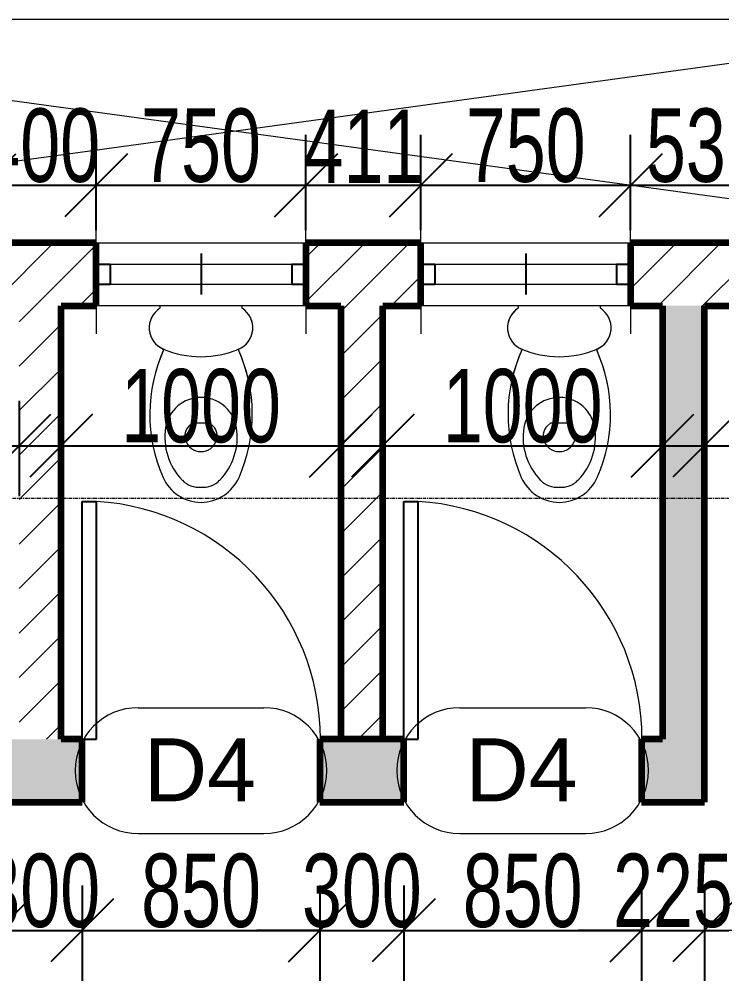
# Model space of a CAD drawing. Header units: millimetres. Extents: x -35190 to 411743, y -233114 to 23872.
# Drawn here: x 158459 to 160971, y 1435 to 4874 of the extents above; entities that cross this region are included whole.
import ezdxf

# ---------------------------------------------------------------- set-up
doc = ezdxf.new("R2010")
doc.units = ezdxf.units.MM
doc.linetypes.add('Grid Line', pattern=[22.225, 12.7, -3.175, 3.175, -3.175])
for name, color, linetype, lineweight in [('A-ANNO-DIMS', 211, 'Continuous', 9), ('A-DETL-THIN', 151, 'Continuous', 18), ('A-DOOR', 31, 'Continuous', 18), ('A-DOOR-IDEN', 31, 'Continuous', 9), ('A-GLAZ', 151, 'Continuous', 18), ('A-WALL', 113, 'Continuous', 18), ('A-WALL-PATT', 111, 'Continuous', 18), ('P-SANR-FIXT', 6, 'Continuous', 18), ('S-GRID', 1, 'Continuous', 9)]:
    doc.layers.add(name, color=color, linetype=linetype, lineweight=lineweight)
doc.styles.add('Arial_8', font='arial.ttf', dxfattribs={"width": 0.7, "height": 262.5})
doc.styles.add('Arial_9', font='arial.ttf', dxfattribs={"height": 180})
doc.dimstyles.new('small_3_5mm', dxfattribs={"dimscale": 304.8, "dimtxt": 267.818092, "dimasz": 0.738189, "dimexe": 0.590551, "dimexo": 0.0625, "dimgap": 0.024606, "dimtad": 1, "dimdec": 0, "dimzin": 0, "dimdsep": 46, "dimtxsty": 'Arial_8', "dimblk1": 'OBLIQUE', "dimblk2": 'OBLIQUE', "dimsah": 1, "dimcen": 0.09, "dimdle": 0.590551, "dimazin": 0, "dimtfac": 1, "dimtdec": 4, "dimtix": 1, "dimtmove": 0, "dimatfit": 3, "dimfxl": 0.590551, "dimfxlon": 1, "dimtvp": 1, "dimtolj": 1, "dimtzin": 0, "dimarcsym": 2})
pattern_1 = [(45, (140110.45, -3260.38), (-79.5495, 79.5495), [])]

# ---------------------------------------------------------------- blocks, each defined once
blk = doc.blocks.new('M_Single-Flush - 850 x 2100mm-428754-FIRST FLOOR')
at = {"layer": 'A-DOOR', "lineweight": 25}
for p, q in [((374, -112.5), (374, -962.7)), ((425, -112.5), (374, -112.5)), ((425, -112.5), (425, -962.7)), ((425, -962.7), (374, -962.7))]:
    blk.add_line(p, q, dxfattribs=at)
at = {"layer": 'A-DOOR'}
blk.add_arc((425, -112.5), 851.7, 180, 266.567, dxfattribs=at)
blk = doc.blocks.new('Sliding - 2L - SL750 X 900-440830-FIRST FLOOR')
at = {"layer": 'A-GLAZ'}
for p, q in [((-48.8, 112.5), (-48.8, 212.5)), ((701.2, 112.5), (701.2, 212.5)), ((651.2, 35), (1.2, 35)), ((1.2, -35), (651.2, -35)), ((-48.8, -112.5), (-48.8, -192.5)), ((701.2, -112.5), (701.2, -212.5))]:
    blk.add_line(p, q, dxfattribs=at)
at = {"layer": 'A-GLAZ', "lineweight": 25}
for p, q in [((326.2, -75), (326.2, 72.5)), ((1.2, 35), (-48.8, 35)), ((1.2, -35), (1.2, 35)), ((701.2, 35), (651.2, 35)), ((651.2, -35), (651.2, 35)), ((-48.8, -35), (1.2, -35)), ((651.2, -35), (701.2, -35))]:
    blk.add_line(p, q, dxfattribs=at)
blk = doc.blocks.new('M_Single-Flush - 850 x 2100mm-V27-FIRST FLOOR')
at = {"layer": 'A-DOOR', "color": 10, "lineweight": 25}
for p, q in [((374, -112.5), (374, -962.7)), ((425, -112.5), (374, -112.5)), ((425, -112.5), (425, -962.7)), ((425, -962.7), (374, -962.7))]:
    blk.add_line(p, q, dxfattribs=at)
at = {"layer": 'A-DOOR'}
blk.add_arc((425, -112.5), 851.7, 180, 266.567, dxfattribs=at)
blk = doc.blocks.new('WC Dis w Cistern _7_ - 540 x 360mm-515151-FIRST FLOOR')
at = {"layer": 'P-SANR-FIXT'}
for p, q in [((-146.9, 0), (-146.9, -8.9)), ((-146.9, 0), (-146.9, -8.9)), ((146.9, -8.9), (146.9, 0)), ((146.9, -8.9), (146.9, 0)), ((-43.1, -430.6), (-30.8, -418.2)), ((-30.8, -418.2), (30.8, -418.2)), ((30.8, -418.2), (43.1, -430.6))]:
    blk.add_line(p, q, dxfattribs=at)
for centre, radius, start, end in [((-102.8, -78.7), 82.5, 122.2745, 248.8192), ((-102.8, -78.7), 82.5, 122.2745, 246.8782), ((102.8, -78.7), 82.5, 291.1808, 57.7255), ((102.8, -78.7), 82.5, 293.1218, 57.7255), ((375, -388.2), 558.4, 155.3545, 203.7969), ((375, -388.2), 558.4, 155.3903, 203.7969), ((0, 162.1), 344.3, 246.8782, 293.1218), ((-375, -388.2), 558.4, 336.2031, 24.6455), ((-375, -388.2), 558.4, 336.2031, 24.6097), ((0, -455.9), 128.2, 89.9985, 170.9061), ((0, -455.9), 128.2, 42.4453, 90.0015), ((0, -455.9), 128.2, 9.0939, 42.4453), ((90.5, -470.4), 219.9, 170.9061, 224.3974), ((-7.8, -465.9), 50, 135, 197.1865), ((7.8, -465.9), 50, 342.8171, 45), ((-90.5, -470.4), 219.9, 315.6026, 9.0939), ((0, -463.5), 58.1, 197.1865, 342.8171), ((1.4, -553), 150, 203.7969, 269.4689), ((1.4, -553), 150, 203.7969, 269.4689), ((-1.4, -553), 150, 270.5311, 336.2031), ((-1.4, -553), 150, 270.5311, 336.2031), ((-8.3, -567.1), 81.6, 224.3974, 275.8355), ((8.3, -567.1), 81.6, 264.1645, 315.6026)]:
    blk.add_arc(centre, radius, start, end, dxfattribs=at)
blk = doc.blocks.new('_Oblique')
at = {"color": 0, "linetype": 'ByBlock', "lineweight": -2}
blk.add_line((-0.5, -0.5), (0.5, 0.5), dxfattribs=at)
blk = doc.blocks.new('*D3848')
at = {"layer": 'A-ANNO-DIMS', "color": 0, "lineweight": -2, "transparency": 16777216}
for p, q in [((157534.4, 1776.1), (157534.4, 1435.2)), ((158384.4, 1776.1), (158384.4, 1435.2)), ((157354.4, 1615.2), (158564.4, 1615.2))]:
    blk.add_line(p, q, dxfattribs=at)
at = {"layer": 'Defpoints', "color": 0, "transparency": 16777216}
for p in [(157534.4, 1795.2), (158384.4, 1795.2), (158384.4, 1615.2)]:
    blk.add_point(p, dxfattribs=at)
at = {"layer": 'A-ANNO-DIMS', "color": 0, "lineweight": -2, "transparency": 16777216, "xscale": 224.9999999999999, "yscale": 224.9999999999999, "zscale": 224.9999999999999, "rotation": 180}
blk.add_blockref('_Oblique', (157534.4, 1615.2), dxfattribs=at)
at = {"layer": 'A-ANNO-DIMS', "color": 0, "lineweight": -2, "transparency": 16777216, "xscale": 224.9999999999999, "yscale": 224.9999999999999, "zscale": 224.9999999999999}
blk.add_blockref('_Oblique', (158384.4, 1615.2), dxfattribs=at)
at = {"layer": 'A-ANNO-DIMS', "color": 0, "transparency": 16777216, "insert": (157959.4, 1756.7), "char_height": 262.5, "width": 504.322, "attachment_point": 5, "style": 'Arial_8'}
blk.add_mtext('\\A1;850', dxfattribs=at)
blk = doc.blocks.new('*D3849')
at = {"layer": 'A-ANNO-DIMS', "color": 0, "lineweight": -2, "transparency": 16777216}
for p, q in [((158384.4, 1776.1), (158384.4, 1435.2)), ((158684.4, 1776.1), (158684.4, 1435.2)), ((158384.4, 1615.2), (158159.4, 1615.2)), ((158384.4, 1615.2), (158684.4, 1615.2)), ((158684.4, 1615.2), (158909.4, 1615.2))]:
    blk.add_line(p, q, dxfattribs=at)
at = {"layer": 'Defpoints', "color": 0, "transparency": 16777216}
for p in [(158384.4, 1795.2), (158684.4, 1795.2), (158684.4, 1615.2)]:
    blk.add_point(p, dxfattribs=at)
at = {"layer": 'A-ANNO-DIMS', "color": 0, "lineweight": -2, "transparency": 16777216, "xscale": 224.9999999999999, "yscale": 224.9999999999999, "zscale": 224.9999999999999}
blk.add_blockref('_Oblique', (158384.4, 1615.2), dxfattribs=at)
at = {"layer": 'A-ANNO-DIMS', "color": 0, "lineweight": -2, "transparency": 16777216, "xscale": 224.9999999999999, "yscale": 224.9999999999999, "zscale": 224.9999999999999, "rotation": 180}
blk.add_blockref('_Oblique', (158684.4, 1615.2), dxfattribs=at)
at = {"layer": 'A-ANNO-DIMS', "color": 0, "transparency": 16777216, "insert": (158534.4, 1756.8), "char_height": 262.5, "width": 504.322, "attachment_point": 5, "style": 'Arial_8'}
blk.add_mtext('\\A1;300', dxfattribs=at)
blk = doc.blocks.new('*D3850')
at = {"layer": 'A-ANNO-DIMS', "color": 0, "lineweight": -2, "transparency": 16777216}
for p, q in [((158684.4, 1776.1), (158684.4, 1435.2)), ((159534.4, 1776.1), (159534.4, 1435.2)), ((158504.4, 1615.2), (159714.4, 1615.2))]:
    blk.add_line(p, q, dxfattribs=at)
at = {"layer": 'Defpoints', "color": 0, "transparency": 16777216}
for p in [(158684.4, 1795.2), (159534.4, 1795.2), (159534.4, 1615.2)]:
    blk.add_point(p, dxfattribs=at)
at = {"layer": 'A-ANNO-DIMS', "color": 0, "lineweight": -2, "transparency": 16777216, "xscale": 224.9999999999999, "yscale": 224.9999999999999, "zscale": 224.9999999999999, "rotation": 180}
blk.add_blockref('_Oblique', (158684.4, 1615.2), dxfattribs=at)
at = {"layer": 'A-ANNO-DIMS', "color": 0, "lineweight": -2, "transparency": 16777216, "xscale": 224.9999999999999, "yscale": 224.9999999999999, "zscale": 224.9999999999999}
blk.add_blockref('_Oblique', (159534.4, 1615.2), dxfattribs=at)
at = {"layer": 'A-ANNO-DIMS', "color": 0, "transparency": 16777216, "insert": (159109.4, 1756.7), "char_height": 262.5, "width": 504.322, "attachment_point": 5, "style": 'Arial_8'}
blk.add_mtext('\\A1;850', dxfattribs=at)
blk = doc.blocks.new('*D3851')
at = {"layer": 'A-ANNO-DIMS', "color": 0, "lineweight": -2, "transparency": 16777216}
for p, q in [((159534.4, 1776.1), (159534.4, 1435.2)), ((159834.4, 1776.1), (159834.4, 1435.2)), ((159534.4, 1615.2), (159309.4, 1615.2)), ((159534.4, 1615.2), (159834.4, 1615.2)), ((159834.4, 1615.2), (160059.4, 1615.2))]:
    blk.add_line(p, q, dxfattribs=at)
at = {"layer": 'Defpoints', "color": 0, "transparency": 16777216}
for p in [(159534.4, 1795.2), (159834.4, 1795.2), (159834.4, 1615.2)]:
    blk.add_point(p, dxfattribs=at)
at = {"layer": 'A-ANNO-DIMS', "color": 0, "lineweight": -2, "transparency": 16777216, "xscale": 224.9999999999999, "yscale": 224.9999999999999, "zscale": 224.9999999999999}
blk.add_blockref('_Oblique', (159534.4, 1615.2), dxfattribs=at)
at = {"layer": 'A-ANNO-DIMS', "color": 0, "lineweight": -2, "transparency": 16777216, "xscale": 224.9999999999999, "yscale": 224.9999999999999, "zscale": 224.9999999999999, "rotation": 180}
blk.add_blockref('_Oblique', (159834.4, 1615.2), dxfattribs=at)
at = {"layer": 'A-ANNO-DIMS', "color": 0, "transparency": 16777216, "insert": (159684.4, 1756.8), "char_height": 262.5, "width": 504.322, "attachment_point": 5, "style": 'Arial_8'}
blk.add_mtext('\\A1;300', dxfattribs=at)
blk = doc.blocks.new('*D3852')
at = {"layer": 'A-ANNO-DIMS', "color": 0, "lineweight": -2, "transparency": 16777216}
for p, q in [((159834.4, 1776.1), (159834.4, 1435.2)), ((160684.4, 1776.1), (160684.4, 1435.2)), ((159654.4, 1615.2), (160864.4, 1615.2))]:
    blk.add_line(p, q, dxfattribs=at)
at = {"layer": 'Defpoints', "color": 0, "transparency": 16777216}
for p in [(159834.4, 1795.2), (160684.4, 1795.2), (160684.4, 1615.2)]:
    blk.add_point(p, dxfattribs=at)
at = {"layer": 'A-ANNO-DIMS', "color": 0, "lineweight": -2, "transparency": 16777216, "xscale": 224.9999999999999, "yscale": 224.9999999999999, "zscale": 224.9999999999999, "rotation": 180}
blk.add_blockref('_Oblique', (159834.4, 1615.2), dxfattribs=at)
at = {"layer": 'A-ANNO-DIMS', "color": 0, "lineweight": -2, "transparency": 16777216, "xscale": 224.9999999999999, "yscale": 224.9999999999999, "zscale": 224.9999999999999}
blk.add_blockref('_Oblique', (160684.4, 1615.2), dxfattribs=at)
at = {"layer": 'A-ANNO-DIMS', "color": 0, "transparency": 16777216, "insert": (160259.4, 1756.7), "char_height": 262.5, "width": 504.322, "attachment_point": 5, "style": 'Arial_8'}
blk.add_mtext('\\A1;850', dxfattribs=at)
blk = doc.blocks.new('*D3853')
at = {"layer": 'A-ANNO-DIMS', "color": 0, "lineweight": -2, "transparency": 16777216}
for p, q in [((160684.4, 1776.1), (160684.4, 1435.2)), ((160909.4, 1776.1), (160909.4, 1435.2)), ((160684.4, 1615.2), (160459.4, 1615.2)), ((160684.4, 1615.2), (160909.4, 1615.2)), ((160909.4, 1615.2), (161134.4, 1615.2))]:
    blk.add_line(p, q, dxfattribs=at)
at = {"layer": 'Defpoints', "color": 0, "transparency": 16777216}
for p in [(160684.4, 1795.2), (160909.4, 1795.2), (160909.4, 1615.2)]:
    blk.add_point(p, dxfattribs=at)
at = {"layer": 'A-ANNO-DIMS', "color": 0, "lineweight": -2, "transparency": 16777216, "xscale": 224.9999999999999, "yscale": 224.9999999999999, "zscale": 224.9999999999999}
blk.add_blockref('_Oblique', (160684.4, 1615.2), dxfattribs=at)
at = {"layer": 'A-ANNO-DIMS', "color": 0, "lineweight": -2, "transparency": 16777216, "xscale": 224.9999999999999, "yscale": 224.9999999999999, "zscale": 224.9999999999999, "rotation": 180}
blk.add_blockref('_Oblique', (160909.4, 1615.2), dxfattribs=at)
at = {"layer": 'A-ANNO-DIMS', "color": 0, "transparency": 16777216, "insert": (160796.9, 1756.7), "char_height": 262.5, "width": 504.322, "attachment_point": 5, "style": 'Arial_8'}
blk.add_mtext('\\A1;225', dxfattribs=at)
blk = doc.blocks.new('*D3854')
at = {"layer": 'A-ANNO-DIMS', "color": 0, "lineweight": -2, "transparency": 16777216}
for p, q in [((160909.4, 1776.1), (160909.4, 1435.2)), ((162159.4, 1776.1), (162159.4, 1435.2)), ((160729.4, 1615.2), (162339.4, 1615.2))]:
    blk.add_line(p, q, dxfattribs=at)
at = {"layer": 'Defpoints', "color": 0, "transparency": 16777216}
for p in [(160909.4, 1795.2), (162159.4, 1795.2), (162159.4, 1615.2)]:
    blk.add_point(p, dxfattribs=at)
at = {"layer": 'A-ANNO-DIMS', "color": 0, "lineweight": -2, "transparency": 16777216, "xscale": 224.9999999999999, "yscale": 224.9999999999999, "zscale": 224.9999999999999, "rotation": 180}
blk.add_blockref('_Oblique', (160909.4, 1615.2), dxfattribs=at)
at = {"layer": 'A-ANNO-DIMS', "color": 0, "lineweight": -2, "transparency": 16777216, "xscale": 224.9999999999999, "yscale": 224.9999999999999, "zscale": 224.9999999999999}
blk.add_blockref('_Oblique', (162159.4, 1615.2), dxfattribs=at)
at = {"layer": 'A-ANNO-DIMS', "color": 0, "transparency": 16777216, "insert": (161534.4, 1756.7), "char_height": 262.5, "width": 672.429, "attachment_point": 5, "style": 'Arial_8'}
blk.add_mtext('\\A1;1250', dxfattribs=at)
blk = doc.blocks.new('*D3856')
at = {"layer": 'A-ANNO-DIMS', "color": 0, "lineweight": -2, "transparency": 16777216}
for p, q in [((157459.4, 3509.8), (157459.4, 3168.8)), ((158459.4, 3509.8), (158459.4, 3168.8)), ((157279.4, 3348.8), (158639.4, 3348.8))]:
    blk.add_line(p, q, dxfattribs=at)
at = {"layer": 'Defpoints', "color": 0, "transparency": 16777216}
for p in [(157459.4, 3528.8), (158459.4, 3528.8), (158459.4, 3348.8)]:
    blk.add_point(p, dxfattribs=at)
at = {"layer": 'A-ANNO-DIMS', "color": 0, "lineweight": -2, "transparency": 16777216, "xscale": 224.9999999999999, "yscale": 224.9999999999999, "zscale": 224.9999999999999, "rotation": 180}
blk.add_blockref('_Oblique', (157459.4, 3348.8), dxfattribs=at)
at = {"layer": 'A-ANNO-DIMS', "color": 0, "lineweight": -2, "transparency": 16777216, "xscale": 224.9999999999999, "yscale": 224.9999999999999, "zscale": 224.9999999999999}
blk.add_blockref('_Oblique', (158459.4, 3348.8), dxfattribs=at)
at = {"layer": 'A-ANNO-DIMS', "color": 0, "transparency": 16777216, "insert": (157959.4, 3490.3), "char_height": 262.5, "width": 672.429, "attachment_point": 5, "style": 'Arial_8'}
blk.add_mtext('\\A1;1000', dxfattribs=at)
blk = doc.blocks.new('*D3857')
at = {"layer": 'A-ANNO-DIMS', "color": 0, "lineweight": -2, "transparency": 16777216}
for p, q in [((158609.4, 3509.8), (158609.4, 3168.8)), ((159609.4, 3509.8), (159609.4, 3168.8)), ((158429.4, 3348.8), (159789.4, 3348.8))]:
    blk.add_line(p, q, dxfattribs=at)
at = {"layer": 'Defpoints', "color": 0, "transparency": 16777216}
for p in [(158609.4, 3528.8), (159609.4, 3528.8), (159609.4, 3348.8)]:
    blk.add_point(p, dxfattribs=at)
at = {"layer": 'A-ANNO-DIMS', "color": 0, "lineweight": -2, "transparency": 16777216, "xscale": 224.9999999999999, "yscale": 224.9999999999999, "zscale": 224.9999999999999, "rotation": 180}
blk.add_blockref('_Oblique', (158609.4, 3348.8), dxfattribs=at)
at = {"layer": 'A-ANNO-DIMS', "color": 0, "lineweight": -2, "transparency": 16777216, "xscale": 224.9999999999999, "yscale": 224.9999999999999, "zscale": 224.9999999999999}
blk.add_blockref('_Oblique', (159609.4, 3348.8), dxfattribs=at)
at = {"layer": 'A-ANNO-DIMS', "color": 0, "transparency": 16777216, "insert": (159109.4, 3490.3), "char_height": 262.5, "width": 672.429, "attachment_point": 5, "style": 'Arial_8'}
blk.add_mtext('\\A1;1000', dxfattribs=at)
blk = doc.blocks.new('*D3858')
at = {"layer": 'A-ANNO-DIMS', "color": 0, "lineweight": -2, "transparency": 16777216}
for p, q in [((159759.4, 3509.8), (159759.4, 3168.8)), ((160759.4, 3509.8), (160759.4, 3168.8)), ((159579.4, 3348.8), (160939.4, 3348.8))]:
    blk.add_line(p, q, dxfattribs=at)
at = {"layer": 'Defpoints', "color": 0, "transparency": 16777216}
for p in [(159759.4, 3528.8), (160759.4, 3528.8), (160759.4, 3348.8)]:
    blk.add_point(p, dxfattribs=at)
at = {"layer": 'A-ANNO-DIMS', "color": 0, "lineweight": -2, "transparency": 16777216, "xscale": 224.9999999999999, "yscale": 224.9999999999999, "zscale": 224.9999999999999, "rotation": 180}
blk.add_blockref('_Oblique', (159759.4, 3348.8), dxfattribs=at)
at = {"layer": 'A-ANNO-DIMS', "color": 0, "lineweight": -2, "transparency": 16777216, "xscale": 224.9999999999999, "yscale": 224.9999999999999, "zscale": 224.9999999999999}
blk.add_blockref('_Oblique', (160759.4, 3348.8), dxfattribs=at)
at = {"layer": 'A-ANNO-DIMS', "color": 0, "transparency": 16777216, "insert": (160259.4, 3490.3), "char_height": 262.5, "width": 672.429, "attachment_point": 5, "style": 'Arial_8'}
blk.add_mtext('\\A1;1000', dxfattribs=at)
blk = doc.blocks.new('*D3859')
at = {"layer": 'A-ANNO-DIMS', "color": 0, "lineweight": -2, "transparency": 16777216}
for p, q in [((160909.4, 3509.8), (160909.4, 3168.8)), ((162159.4, 3509.8), (162159.4, 3168.8)), ((160729.4, 3348.8), (162339.4, 3348.8))]:
    blk.add_line(p, q, dxfattribs=at)
at = {"layer": 'Defpoints', "color": 0, "transparency": 16777216}
for p in [(160909.4, 3528.8), (162159.4, 3528.8), (162159.4, 3348.8)]:
    blk.add_point(p, dxfattribs=at)
at = {"layer": 'A-ANNO-DIMS', "color": 0, "lineweight": -2, "transparency": 16777216, "xscale": 224.9999999999999, "yscale": 224.9999999999999, "zscale": 224.9999999999999, "rotation": 180}
blk.add_blockref('_Oblique', (160909.4, 3348.8), dxfattribs=at)
at = {"layer": 'A-ANNO-DIMS', "color": 0, "lineweight": -2, "transparency": 16777216, "xscale": 224.9999999999999, "yscale": 224.9999999999999, "zscale": 224.9999999999999}
blk.add_blockref('_Oblique', (162159.4, 3348.8), dxfattribs=at)
at = {"layer": 'A-ANNO-DIMS', "color": 0, "transparency": 16777216, "insert": (161534.4, 3490.3), "char_height": 262.5, "width": 672.429, "attachment_point": 5, "style": 'Arial_8'}
blk.add_mtext('\\A1;1250', dxfattribs=at)
blk = doc.blocks.new('*D3896')
at = {"layer": 'A-ANNO-DIMS', "color": 0, "lineweight": -2, "transparency": 16777216}
for p, q in [((157584.4, 4119.4), (157584.4, 4460.4)), ((158334.4, 4119.4), (158334.4, 4460.4)), ((157404.4, 4280.4), (158514.4, 4280.4))]:
    blk.add_line(p, q, dxfattribs=at)
at = {"layer": 'Defpoints', "color": 0, "transparency": 16777216}
for p in [(158334.4, 4280.4), (157584.4, 4100.4), (158334.4, 4100.4)]:
    blk.add_point(p, dxfattribs=at)
at = {"layer": 'A-ANNO-DIMS', "color": 0, "lineweight": -2, "transparency": 16777216, "xscale": 224.9999999999999, "yscale": 224.9999999999999, "zscale": 224.9999999999999, "rotation": 180}
blk.add_blockref('_Oblique', (157584.4, 4280.4), dxfattribs=at)
at = {"layer": 'A-ANNO-DIMS', "color": 0, "lineweight": -2, "transparency": 16777216, "xscale": 224.9999999999999, "yscale": 224.9999999999999, "zscale": 224.9999999999999}
blk.add_blockref('_Oblique', (158334.4, 4280.4), dxfattribs=at)
at = {"layer": 'A-ANNO-DIMS', "color": 0, "transparency": 16777216, "insert": (157959.4, 4421.9), "char_height": 262.5, "width": 504.322, "attachment_point": 5, "style": 'Arial_8'}
blk.add_mtext('\\A1;750', dxfattribs=at)
blk = doc.blocks.new('*D3897')
at = {"layer": 'A-ANNO-DIMS', "color": 0, "lineweight": -2, "transparency": 16777216}
for p, q in [((158334.4, 4119.4), (158334.4, 4460.4)), ((158734.4, 4119.4), (158734.4, 4460.4)), ((158334.4, 4280.4), (158109.4, 4280.4)), ((158334.4, 4280.4), (158734.4, 4280.4)), ((158734.4, 4280.4), (158959.4, 4280.4))]:
    blk.add_line(p, q, dxfattribs=at)
at = {"layer": 'Defpoints', "color": 0, "transparency": 16777216}
for p in [(158734.4, 4280.4), (158334.4, 4100.4), (158734.4, 4100.4)]:
    blk.add_point(p, dxfattribs=at)
at = {"layer": 'A-ANNO-DIMS', "color": 0, "lineweight": -2, "transparency": 16777216, "xscale": 224.9999999999999, "yscale": 224.9999999999999, "zscale": 224.9999999999999}
blk.add_blockref('_Oblique', (158334.4, 4280.4), dxfattribs=at)
at = {"layer": 'A-ANNO-DIMS', "color": 0, "lineweight": -2, "transparency": 16777216, "xscale": 224.9999999999999, "yscale": 224.9999999999999, "zscale": 224.9999999999999, "rotation": 180}
blk.add_blockref('_Oblique', (158734.4, 4280.4), dxfattribs=at)
at = {"layer": 'A-ANNO-DIMS', "color": 0, "transparency": 16777216, "insert": (158534.4, 4421.9), "char_height": 262.5, "width": 504.322, "attachment_point": 5, "style": 'Arial_8'}
blk.add_mtext('\\A1;400', dxfattribs=at)
blk = doc.blocks.new('*D3898')
at = {"layer": 'A-ANNO-DIMS', "color": 0, "lineweight": -2, "transparency": 16777216}
for p, q in [((158734.4, 4119.4), (158734.4, 4460.4)), ((159484.4, 4119.4), (159484.4, 4460.4)), ((158554.4, 4280.4), (159664.4, 4280.4))]:
    blk.add_line(p, q, dxfattribs=at)
at = {"layer": 'Defpoints', "color": 0, "transparency": 16777216}
for p in [(159484.4, 4280.4), (158734.4, 4100.4), (159484.4, 4100.4)]:
    blk.add_point(p, dxfattribs=at)
at = {"layer": 'A-ANNO-DIMS', "color": 0, "lineweight": -2, "transparency": 16777216, "xscale": 224.9999999999999, "yscale": 224.9999999999999, "zscale": 224.9999999999999, "rotation": 180}
blk.add_blockref('_Oblique', (158734.4, 4280.4), dxfattribs=at)
at = {"layer": 'A-ANNO-DIMS', "color": 0, "lineweight": -2, "transparency": 16777216, "xscale": 224.9999999999999, "yscale": 224.9999999999999, "zscale": 224.9999999999999}
blk.add_blockref('_Oblique', (159484.4, 4280.4), dxfattribs=at)
at = {"layer": 'A-ANNO-DIMS', "color": 0, "transparency": 16777216, "insert": (159109.4, 4421.9), "char_height": 262.5, "width": 504.322, "attachment_point": 5, "style": 'Arial_8'}
blk.add_mtext('\\A1;750', dxfattribs=at)
blk = doc.blocks.new('*D3899')
at = {"layer": 'A-ANNO-DIMS', "color": 0, "lineweight": -2, "transparency": 16777216}
for p, q in [((159484.4, 4119.4), (159484.4, 4460.4)), ((159895.4, 4119.4), (159895.4, 4460.4)), ((159304.4, 4280.4), (160075.4, 4280.4))]:
    blk.add_line(p, q, dxfattribs=at)
at = {"layer": 'Defpoints', "color": 0, "transparency": 16777216}
for p in [(159895.4, 4280.4), (159484.4, 4100.4), (159895.4, 4100.4)]:
    blk.add_point(p, dxfattribs=at)
at = {"layer": 'A-ANNO-DIMS', "color": 0, "lineweight": -2, "transparency": 16777216, "xscale": 224.9999999999999, "yscale": 224.9999999999999, "zscale": 224.9999999999999, "rotation": 180}
blk.add_blockref('_Oblique', (159484.4, 4280.4), dxfattribs=at)
at = {"layer": 'A-ANNO-DIMS', "color": 0, "lineweight": -2, "transparency": 16777216, "xscale": 224.9999999999999, "yscale": 224.9999999999999, "zscale": 224.9999999999999}
blk.add_blockref('_Oblique', (159895.4, 4280.4), dxfattribs=at)
at = {"layer": 'A-ANNO-DIMS', "color": 0, "transparency": 16777216, "insert": (159689.9, 4419.6), "char_height": 262.5, "width": 504.322, "attachment_point": 5, "style": 'Arial_8'}
blk.add_mtext('\\A1;411', dxfattribs=at)
blk = doc.blocks.new('*D3900')
at = {"layer": 'A-ANNO-DIMS', "color": 0, "lineweight": -2, "transparency": 16777216}
for p, q in [((159895.4, 4119.4), (159895.4, 4460.4)), ((160645.4, 4119.4), (160645.4, 4460.4)), ((159715.4, 4280.4), (160825.4, 4280.4))]:
    blk.add_line(p, q, dxfattribs=at)
at = {"layer": 'Defpoints', "color": 0, "transparency": 16777216}
for p in [(160645.4, 4280.4), (159895.4, 4100.4), (160645.4, 4100.4)]:
    blk.add_point(p, dxfattribs=at)
at = {"layer": 'A-ANNO-DIMS', "color": 0, "lineweight": -2, "transparency": 16777216, "xscale": 224.9999999999999, "yscale": 224.9999999999999, "zscale": 224.9999999999999, "rotation": 180}
blk.add_blockref('_Oblique', (159895.4, 4280.4), dxfattribs=at)
at = {"layer": 'A-ANNO-DIMS', "color": 0, "lineweight": -2, "transparency": 16777216, "xscale": 224.9999999999999, "yscale": 224.9999999999999, "zscale": 224.9999999999999}
blk.add_blockref('_Oblique', (160645.4, 4280.4), dxfattribs=at)
at = {"layer": 'A-ANNO-DIMS', "color": 0, "transparency": 16777216, "insert": (160270.4, 4421.9), "char_height": 262.5, "width": 504.322, "attachment_point": 5, "style": 'Arial_8'}
blk.add_mtext('\\A1;750', dxfattribs=at)
blk = doc.blocks.new('*D3901')
at = {"layer": 'A-ANNO-DIMS', "color": 0, "lineweight": -2, "transparency": 16777216}
for p, q in [((160645.4, 4119.4), (160645.4, 4460.4)), ((161183.4, 4119.4), (161183.4, 4460.4)), ((160465.4, 4280.4), (161363.4, 4280.4))]:
    blk.add_line(p, q, dxfattribs=at)
at = {"layer": 'Defpoints', "color": 0, "transparency": 16777216}
for p in [(161183.4, 4280.4), (160645.4, 4100.4), (161183.4, 4100.4)]:
    blk.add_point(p, dxfattribs=at)
at = {"layer": 'A-ANNO-DIMS', "color": 0, "lineweight": -2, "transparency": 16777216, "xscale": 224.9999999999999, "yscale": 224.9999999999999, "zscale": 224.9999999999999, "rotation": 180}
blk.add_blockref('_Oblique', (160645.4, 4280.4), dxfattribs=at)
at = {"layer": 'A-ANNO-DIMS', "color": 0, "lineweight": -2, "transparency": 16777216, "xscale": 224.9999999999999, "yscale": 224.9999999999999, "zscale": 224.9999999999999}
blk.add_blockref('_Oblique', (161183.4, 4280.4), dxfattribs=at)
at = {"layer": 'A-ANNO-DIMS', "color": 0, "transparency": 16777216, "insert": (160914.4, 4422), "char_height": 262.5, "width": 504.322, "attachment_point": 5, "style": 'Arial_8'}
blk.add_mtext('\\A1;538', dxfattribs=at)
blk = doc.blocks.new('M_Door Tag - M_Door Tag-1233-FIRST FLOOR')
at = {"layer": 'A-DOOR-IDEN'}
for p, q in [((-3, 3), (3, 3)), ((-3, -3), (3, -3))]:
    blk.add_line(p, q, dxfattribs=at)
for centre, start, end in [((-3, 0), 90, 270), ((3, 0), 270, 90)]:
    blk.add_arc(centre, 3, start, end, dxfattribs=at)

msp = doc.modelspace()

# ---------------------------------------------------------------- hatches: boundary and pattern name
at = {"layer": 'A-WALL-PATT'}
h = msp.add_hatch(dxfattribs=at)
h.set_pattern_fill('FP_1', color=256, style=0, pattern_type=2)
h.set_pattern_definition(pattern_1)
h.paths.add_polyline_path([(154259.4, 3849.3), (154359.4, 3849.3), (154359.4, 4074.3), (154171.9, 4074.3), (154171.9, 3849.3)])
h.paths.add_polyline_path([(158609.4, 3849.3), (158734.4, 3849.3), (158734.4, 4074.3), (158334.4, 4074.3), (158334.4, 3849.3), (158459.4, 3849.3)])
h.paths.add_polyline_path([(155559.4, 3849.3), (156434.4, 3849.3), (156434.4, 4074.3), (155559.4, 4074.3)])
h.paths.add_polyline_path([(160909.4, 3849.3), (161183.4, 3849.3), (161183.4, 4074.3), (160645.4, 4074.3), (160645.4, 3849.3), (160759.4, 3849.3)])
h.paths.add_polyline_path([(157184.4, 3849.3), (157584.4, 3849.3), (157584.4, 4074.3), (157184.4, 4074.3), (157184.4, 3938.4)])
h.paths.add_polyline_path([(159895.4, 3849.3), (159895.4, 4074.3), (159484.4, 4074.3), (159484.4, 3849.3), (159806, 3849.3)])
h.paths.add_polyline_path([(161933.4, 3849.3), (162159.4, 3849.3), (162159.4, 4074.3), (161933.4, 4074.3), (161933.4, 3938.4)])
h = msp.add_hatch(dxfattribs=at)
h.set_pattern_fill('FP_1', color=256, style=0, pattern_type=2)
h.set_pattern_definition(pattern_1)
h.paths.add_polyline_path([(158459.4, 2299.3), (158609.4, 2299.3), (158609.4, 3849.3), (158459.4, 3849.3), (158459.4, 3107.1)])
h = msp.add_hatch(dxfattribs=at)
h.set_pattern_fill('FP_1', color=256, style=0, pattern_type=2)
h.set_pattern_definition(pattern_1)
h.paths.add_polyline_path([(159759.4, 2299.3), (159759.4, 3849.3), (159609.4, 3849.3), (159609.4, 2299.3)])
msp.add_hatch(color=1, dxfattribs=at).paths.add_polyline_path([(160909.4, 2074.3), (160909.4, 3849.3), (160759.4, 3849.3), (160759.4, 2074.3)])
h = msp.add_hatch(color=1, dxfattribs=at)
h.paths.add_polyline_path([(156309.4, 2074.3), (156384.4, 2074.3), (156384.4, 2299.3), (156309.4, 2299.3)])
h.paths.add_polyline_path([(158684.4, 2074.3), (158684.4, 2299.3), (158384.4, 2299.3), (158384.4, 2074.3), (158609.4, 2074.3)])
h.paths.add_polyline_path([(157234.4, 2074.3), (157534.4, 2074.3), (157534.4, 2299.3), (157234.4, 2299.3)])
h.paths.add_polyline_path([(159534.4, 2074.3), (159834.4, 2074.3), (159834.4, 2299.3), (159534.4, 2299.3)])
h.paths.add_polyline_path([(160759.4, 2074.3), (160759.4, 2299.3), (160684.4, 2299.3), (160684.4, 2074.3)])

# ---------------------------------------------------------------- linework, layer by layer
at = {"layer": 'A-DETL-THIN'}
for p, q in [((156309.4, 4874.3), (162159.4, 4074.3)), ((162159.4, 4874.3), (156309.4, 4074.3)), ((157296.9, 4874.3), (161184.4, 4874.3))]:
    msp.add_line(p, q, dxfattribs=at)
at = {"layer": 'A-WALL', "lineweight": 140}
for p, q in [((158734.4, 4074.3), (158334.4, 4074.3)), ((158734.4, 3849.3), (158734.4, 4074.3)), ((159895.4, 4074.3), (159484.4, 4074.3)), ((159484.4, 4074.3), (159484.4, 3849.3)), ((159895.4, 3849.3), (159895.4, 4074.3)), ((161183.4, 4074.3), (160645.4, 4074.3)), ((160645.4, 4074.3), (160645.4, 3849.3)), ((158609.4, 3849.3), (158734.4, 3849.3)), ((158609.4, 2299.3), (158609.4, 3849.3)), ((159484.4, 3849.3), (159609.4, 3849.3)), ((159609.4, 3849.3), (159609.4, 2299.3)), ((159759.4, 3849.3), (159895.4, 3849.3)), ((159759.4, 2299.3), (159759.4, 3849.3)), ((160645.4, 3849.3), (160759.4, 3849.3)), ((160909.4, 3849.3), (161183.4, 3849.3)), ((158684.4, 2299.3), (158609.4, 2299.3)), ((158684.4, 2074.3), (158684.4, 2299.3)), ((159834.4, 2299.3), (159534.4, 2299.3)), ((159534.4, 2299.3), (159534.4, 2074.3)), ((159834.4, 2074.3), (159834.4, 2299.3)), ((160759.4, 2299.3), (160684.4, 2299.3)), ((160684.4, 2299.3), (160684.4, 2074.3)), ((158384.4, 2074.3), (158684.4, 2074.3)), ((159534.4, 2074.3), (159834.4, 2074.3))]:
    msp.add_line(p, q, dxfattribs=at)
at = {"layer": 'A-WALL'}
for p, q in [((158734.4, 4074.3), (159484.4, 4074.3)), ((159895.4, 4074.3), (160645.4, 4074.3)), ((159484.4, 3849.3), (158734.4, 3849.3)), ((160645.4, 3849.3), (159895.4, 3849.3))]:
    msp.add_line(p, q, dxfattribs=at)
at = {"layer": 'A-WALL', "color": 250, "lineweight": 140}
for p, q in [((160759.4, 3849.3), (160759.4, 2299.3)), ((160909.4, 2074.3), (160909.4, 3849.3)), ((160684.4, 2074.3), (160909.4, 2074.3))]:
    msp.add_line(p, q, dxfattribs=at)
at = {"layer": 'S-GRID', "linetype": 'Grid Line'}
msp.add_line((124075.2, 3161.8), (187181.8, 3161.8), dxfattribs=at)

# ---------------------------------------------------------------- block references
at = {"layer": 'A-DOOR', "rotation": 180}
for name, p in [('M_Single-Flush - 850 x 2100mm-428754-FIRST FLOOR', (159109.4, 2186.8)), ('M_Single-Flush - 850 x 2100mm-V27-FIRST FLOOR', (160259.4, 2186.8))]:
    msp.add_blockref(name, p, dxfattribs=at)
at = {"layer": 'A-DOOR-IDEN', "xscale": 74.99999999999996, "yscale": 74.99999999999996, "zscale": 74.99999999999996}
for p in [(159109.4, 2186.8), (160259.4, 2186.8)]:
    msp.add_blockref('M_Door Tag - M_Door Tag-1233-FIRST FLOOR', p, dxfattribs=at)
at = {"layer": 'A-GLAZ', "rotation": 180}
for p in [(159435.5, 3961.8), (160596.5, 3961.8)]:
    msp.add_blockref('Sliding - 2L - SL750 X 900-440830-FIRST FLOOR', p, dxfattribs=at)
at = {"layer": 'P-SANR-FIXT'}
for p in [(159109.4, 3849.3), (160390.4, 3849.3)]:
    msp.add_blockref('WC Dis w Cistern _7_ - 540 x 360mm-515151-FIRST FLOOR', p, dxfattribs=at)

# ---------------------------------------------------------------- texts
at = {"layer": 'A-DOOR-IDEN', "char_height": 225, "width": 493.038, "attachment_point": 1, "style": 'Arial_9'}
for insert in [(158904.3, 2302.2), (160054.3, 2302.2)]:
    msp.add_mtext('D4', dxfattribs=dict(at, insert=insert))

# ---------------------------------------------------------------- dimensions: what is measured, and where the dimension line sits
at = {"layer": 'A-ANNO-DIMS'}
for base, p1, p2, override, picture, middle in [((158334.4, 4280.4), (157584.4, 4100.4), (158334.4, 4100.4), {"dimpost": '<>', "dimfxl": 750}, '*D3896', (157959.4, 4421.9)), ((158734.4, 4280.4), (158334.4, 4100.4), (158734.4, 4100.4), {"dimpost": '<>', "dimfxl": 400}, '*D3897', (158534.4, 4421.9)), ((159484.4, 4280.4), (158734.4, 4100.4), (159484.4, 4100.4), {"dimpost": '<>', "dimfxl": 750}, '*D3898', (159109.4, 4421.9)), ((159895.4, 4280.4), (159484.4, 4100.4), (159895.4, 4100.4), {"dimpost": '<>', "dimfxl": 411}, '*D3899', (159689.9, 4419.6)), ((160645.4, 4280.4), (159895.4, 4100.4), (160645.4, 4100.4), {"dimpost": '<>', "dimfxl": 750}, '*D3900', (160270.4, 4421.9)), ((161183.4, 4280.4), (160645.4, 4100.4), (161183.4, 4100.4), {"dimpost": '<>', "dimfxl": 538}, '*D3901', (160914.4, 4422)), ((158459.4, 3348.8), (157459.4, 3528.8), (158459.4, 3528.8), {"dimpost": '<>', "dimfxl": 1000}, '*D3856', (157959.4, 3490.3)), ((159609.4, 3348.8), (158609.4, 3528.8), (159609.4, 3528.8), {"dimpost": '<>', "dimfxl": 1000}, '*D3857', (159109.4, 3490.3)), ((160759.4, 3348.8), (159759.4, 3528.8), (160759.4, 3528.8), {"dimpost": '<>', "dimfxl": 1000}, '*D3858', (160259.4, 3490.3)), ((162159.4, 3348.8), (160909.4, 3528.8), (162159.4, 3528.8), {"dimpost": '<>', "dimfxl": 1250}, '*D3859', (161534.4, 3490.3)), ((158384.4, 1615.2), (157534.4, 1795.2), (158384.4, 1795.2), {"dimpost": '<>', "dimfxl": 850}, '*D3848', (157959.4, 1756.7)), ((158684.4, 1615.2), (158384.4, 1795.2), (158684.4, 1795.2), {"dimpost": '<>', "dimfxl": 300}, '*D3849', (158534.4, 1756.8)), ((159534.4, 1615.2), (158684.4, 1795.2), (159534.4, 1795.2), {"dimpost": '<>', "dimfxl": 850}, '*D3850', (159109.4, 1756.7)), ((159834.4, 1615.2), (159534.4, 1795.2), (159834.4, 1795.2), {"dimpost": '<>', "dimfxl": 300}, '*D3851', (159684.4, 1756.8)), ((160684.4, 1615.2), (159834.4, 1795.2), (160684.4, 1795.2), {"dimpost": '<>', "dimfxl": 850}, '*D3852', (160259.4, 1756.7)), ((160909.4, 1615.2), (160684.4, 1795.2), (160909.4, 1795.2), {"dimpost": '<>', "dimfxl": 225}, '*D3853', (160796.9, 1756.7)), ((162159.4, 1615.2), (160909.4, 1795.2), (162159.4, 1795.2), {"dimpost": '<>', "dimfxl": 1250}, '*D3854', (161534.4, 1756.7))]:
    dim = msp.add_linear_dim(base=base, p1=p1, p2=p2, dimstyle='small_3_5mm', override=override, dxfattribs=at)
    dim.commit()
    dim.dimension.update_dxf_attribs({"geometry": picture, "text_midpoint": middle})

doc.saveas('drawing.dxf')
